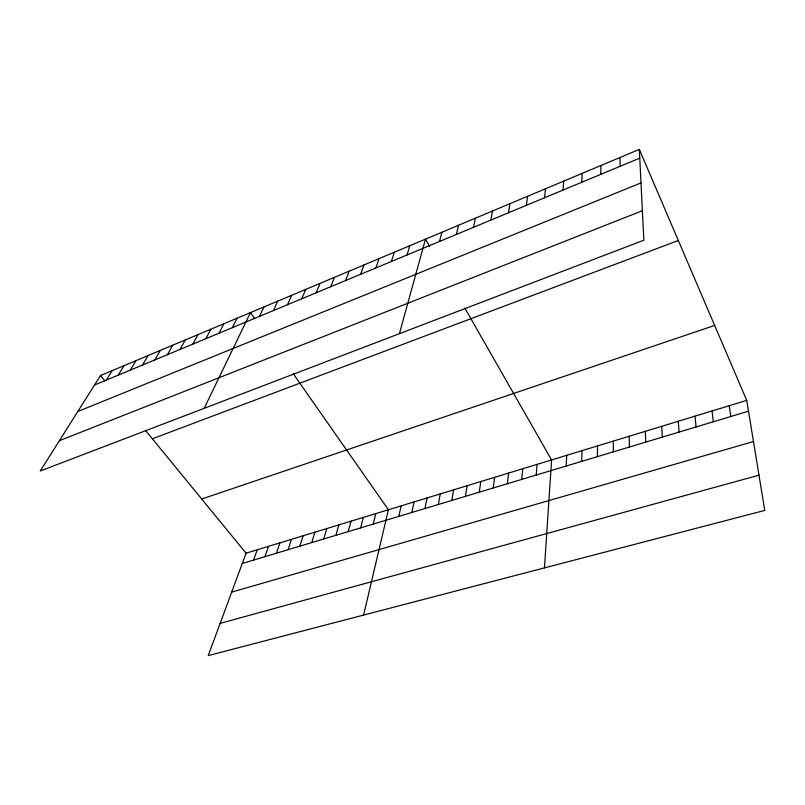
<?xml version="1.0" encoding="UTF-8"?>
<svg xmlns="http://www.w3.org/2000/svg" width="805" height="805" viewBox="0 0 805 805"><rect width="100%" height="100%" fill="white"/><g stroke="black" fill="none" stroke-linecap="round" stroke-linejoin="round"><path stroke-width="1.21" d="M597.401 456.646L597.562 445.91M600.782 174.363L600.922 165.508M581.693 461.366L582.035 450.649M581.753 182.282L582.166 173.387M566.187 466.035L566.72 455.328M544.472 567.887L551.586 459.947L464.827 308.074M563.007 190.081L563.691 181.135M536.211 475.051L537.076 464.374M521.71 479.418L522.747 468.741M544.552 197.758L545.498 188.773M507.392 483.725L508.589 473.068M493.254 487.981L494.602 477.335M526.389 205.315L527.577 196.299M479.277 492.187L480.776 481.561M465.461 496.333L467.121 485.727M508.488 212.762L509.917 203.705M451.816 500.438L453.618 489.853M490.859 220.097L492.529 211.001M438.333 504.504L440.275 493.918M425 508.508L427.083 497.943M473.501 227.322L475.393 218.195M411.828 512.473L414.052 501.928M398.807 516.387L401.162 505.862M456.385 234.446L458.508 225.279M363.588 615.08L388.413 509.746L293.221 373.731M373.218 524.085L375.814 513.59M439.53 241.46L441.865 232.273M360.64 527.879L363.367 517.394M348.203 531.612L351.05 521.157M399.421 333.673L425.463 239.155L429.699 246.572M335.906 535.315L338.865 524.87M407.028 254.984L409.765 245.736M323.741 538.978L326.82 528.553M311.716 542.59L314.906 532.186M391.361 261.504L394.289 252.237M299.832 546.172L303.123 535.788M288.069 549.704L291.47 539.34M375.905 267.934L379.014 258.647M276.437 553.206L279.939 542.862M264.925 556.668L268.538 546.343M360.66 274.274L363.951 264.966M253.545 560.089L257.258 549.785M746.728 400.377L246.089 553.196L208.223 655.612L764.75 510.42L746.728 400.377L639.331 149.388L100.524 375.522L40.25 471.006L643.849 240.212L639.331 149.388M345.627 280.532L349.098 271.204M330.805 286.701L334.437 277.353M316.174 292.789L319.967 283.43M301.734 298.796L305.699 289.418M287.496 304.723L291.611 295.324M273.448 310.569L277.705 301.161M259.572 316.335L263.99 306.926M204.178 408.326L250.446 312.602L254.712 318.7M232.373 327.655L237.073 318.217M219.041 333.2L223.871 323.761M205.869 338.684L210.83 329.235M192.878 344.087L197.96 334.628M180.038 349.43L185.251 339.972M167.37 354.703L172.703 345.234M154.852 359.916L160.296 350.437M142.495 365.057L148.05 355.579M130.279 370.139L135.954 360.66M118.224 375.15L124 365.671M106.31 380.111L112.197 370.632M94.547 385.001L639.764 158.142M77.803 411.516L641.001 182.916M59.389 440.687L642.38 210.719M152.366 438.795L678.313 240.504M201.713 499.02L714.659 325.431M242.285 563.48L748.499 411.184M231.699 592.108L753.47 441.543M220.147 623.372L758.984 475.192M100.524 375.522L104.992 380.976M145.524 430.444L246.089 553.196M729.26 405.71L730.789 416.507M712.023 410.973L713.321 421.77M695.017 416.165L696.094 426.952M678.233 421.287L679.098 432.064M661.68 426.338L662.324 437.115M645.328 431.329L645.771 442.096M629.198 436.25L629.43 447.006M619.981 157.518L620.122 166.313M613.279 441.11L613.309 451.857"/></g></svg>
